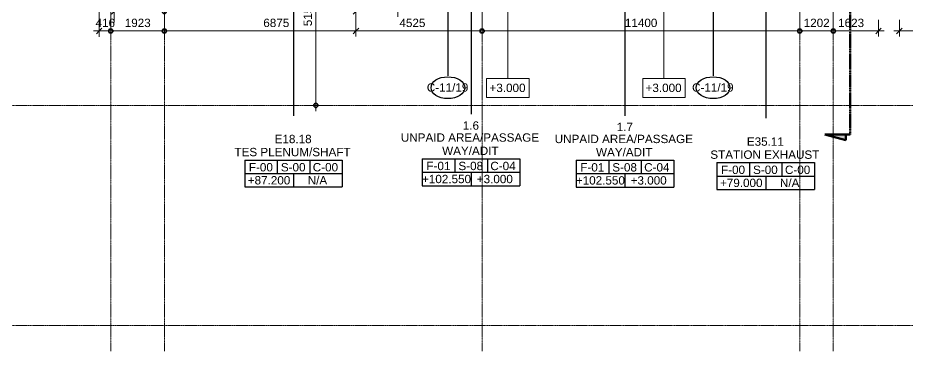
# Model space of a CAD drawing. Header units: millimetres. Extents: x -915437 to -840849, y -5243 to 29956.
# Drawn here: x -898142 to -866228, y -5243 to 6727 of the extents above; entities that cross this region are included whole.
import ezdxf

# ---------------------------------------------------------------- set-up
doc = ezdxf.new("R2010")
doc.units = ezdxf.units.MM
doc.linetypes.add('DPA_Grid _ Level 100', pattern=[10, 5.5, -1.6, 1.3, -1.6])
doc.linetypes.add('DPA_Hidden 50', pattern=[3, 2, -1])
for name, color, linetype, lineweight in [('A-ANNO-DIMS', 1, 'Continuous', 9), ('A-ANNO-DIMS-100', 1, 'Continuous', 9), ('A-ANNO-NOTE', 3, 'Continuous', 25), ('A-DETL', 1, 'Continuous', 70), ('A-ROOM-IDEN', 3, 'Continuous', 25), ('A-ROOM-LINE', 3, 'Continuous', 25), ('G-ANNO-SECL', 3, 'Continuous', 9), ('G-ANNO-TEXT', 3, 'Continuous', 9), ('S-GRID', 251, 'Continuous', 9)]:
    doc.layers.add(name, color=color, linetype=linetype, lineweight=lineweight)
doc.styles.add('Arial_3', font='arial.ttf', dxfattribs={"height": 300})
doc.dimstyles.new('DPA-DIM-3_0_C-C', dxfattribs={"dimscale": 304.8, "dimtxt": 306.07782, "dimasz": 0.492126, "dimexe": 0.656168, "dimexo": 0.0625, "dimgap": 0.164042, "dimtad": 1, "dimdec": 0, "dimzin": 0, "dimdsep": 46, "dimtxsty": 'Arial_3', "dimblk1": 'DOTBLANK', "dimblk2": 'DOTBLANK', "dimsah": 1, "dimcen": 0.09, "dimdle": 0.656168, "dimadec": 8, "dimazin": 0, "dimtfac": 1, "dimtdec": 4, "dimtix": 1, "dimtmove": 0, "dimatfit": 3, "dimfxl": 1.312336, "dimfxlon": 1, "dimtvp": 1, "dimtolj": 1, "dimtzin": 0, "dimarcsym": 2})
doc.dimstyles.new('DPA-DIM-3_0_C-T', dxfattribs={"dimscale": 304.8, "dimtxt": 306.07782, "dimasz": 0.492126, "dimexe": 0.656168, "dimexo": 0.0625, "dimgap": 0.164042, "dimtad": 0, "dimjust": 2, "dimdec": 0, "dimzin": 0, "dimdsep": 46, "dimtxsty": 'Arial_3', "dimblk1": 'DOTBLANK', "dimblk2": 'OBLIQUE', "dimsah": 1, "dimcen": 0.09, "dimdle": 0.656168, "dimadec": 8, "dimazin": 0, "dimtfac": 1, "dimtdec": 4, "dimtix": 1, "dimtmove": 2, "dimatfit": 3, "dimfxl": 1.312336, "dimfxlon": 1, "dimtvp": 1, "dimtolj": 1, "dimtzin": 0, "dimarcsym": 2})

# ---------------------------------------------------------------- blocks, each defined once
blk = doc.blocks.new('Section - AEC_Section Tail - Filled-3249564-4211-01 ENLARGED ENTRANCE 1 GROUND LEVEL - REFLECTED CEILING PLAN')
at = {"layer": 'G-ANNO-SECL'}
blk.add_hatch(color=256, dxfattribs=at).paths.add_polyline_path([(0, 1.54), (-2, 1.54), (0, 9)])
at = {"layer": 'G-ANNO-SECL', "lineweight": 50}
for p, q in [((0, 9), (-2, 1.54)), ((0, 9), (0, 0)), ((0, 1.54), (0, 9)), ((-2, 1.54), (0, 1.54))]:
    blk.add_line(p, q, dxfattribs=at)
blk = doc.blocks.new('DPA_Room Tag Box _Longer_ - Standard-4486008-4211-01 ENLARGED ENTRANCE 1 GROUND LEVEL - REFLECTED CEILING PLAN')
at = {"layer": 'A-ROOM-LINE'}
for p, q in [((-17.5, -2.98), (-17.5, -12.65)), ((-17.5, -2.98), (17.5, -2.98)), ((-5.83, -2.98), (-5.83, -7.81)), ((5.83, -2.98), (5.83, -7.81)), ((17.5, -2.98), (17.5, -12.65)), ((-17.5, -7.81), (17.5, -7.81)), ((0, -7.81), (0, -12.65)), ((-17.5, -12.65), (17.5, -12.65))]:
    blk.add_line(p, q, dxfattribs=at)
blk = doc.blocks.new('DPA_Room Tag Box - Standard-4486259-4211-01 ENLARGED ENTRANCE 1 GROUND LEVEL - REFLECTED CEILING PLAN')
at = {"layer": 'A-ROOM-LINE'}
for p, q in [((-17.5, -2.94), (-17.5, -12.6)), ((-17.5, -2.94), (17.5, -2.94)), ((-5.83, -2.94), (-5.83, -7.77)), ((5.83, -2.94), (5.83, -7.77)), ((17.5, -2.94), (17.5, -12.6)), ((-17.5, -7.77), (17.5, -7.77)), ((0, -7.77), (0, -12.6)), ((-17.5, -12.6), (17.5, -12.6))]:
    blk.add_line(p, q, dxfattribs=at)
blk = doc.blocks.new('DIMBLOCK16-4211-01 ENLARGED ENTRANCE 1 GROUND LEVEL - REFLECTED CEILING PLAN')
at = {"layer": 'A-ANNO-DIMS-100'}
for p, q in [((-881482, 6655), (-881482, 6055)), ((-881482, 6255), (-881482, 6655)), ((-870082, 6655), (-870082, 6055)), ((-870082, 6255), (-870082, 6655)), ((-881682, 6255), (-870082, 6255))]:
    blk.add_line(p, q, dxfattribs=at)
at = {"layer": 'A-ANNO-DIMS-100', "lineweight": 35}
for centre in [(-881482, 6255), (-870082, 6255)]:
    blk.add_circle(centre, 75, dxfattribs=at)
at = {"layer": 'A-ANNO-DIMS-100', "color": 0, "insert": (-876359, 6694), "char_height": 300, "width": 1384.41, "attachment_point": 1, "line_spacing_factor": 0.941778, "style": 'Arial_3'}
blk.add_mtext('11400', dxfattribs=at)
blk = doc.blocks.new('_DotBlank')
at = {"color": 0, "linetype": 'ByBlock', "lineweight": -2}
blk.add_line((-0.5, 0), (-1, 0), dxfattribs=at)
blk.add_circle((0, 0), 0.5, dxfattribs=at)
blk = doc.blocks.new('DIMBLOCK17-4211-01 ENLARGED ENTRANCE 1 GROUND LEVEL - REFLECTED CEILING PLAN')
at = {"layer": 'A-ANNO-DIMS-100'}
for p, q in [((-870082, 6655), (-870082, 6055)), ((-870082, 6255), (-870082, 6655)), ((-868881, 6655), (-868881, 6055)), ((-868881, 6255), (-868881, 6655)), ((-870082, 6255), (-868681, 6255))]:
    blk.add_line(p, q, dxfattribs=at)
at = {"layer": 'A-ANNO-DIMS-100', "lineweight": 35}
for centre in [(-870082, 6255), (-868881, 6255)]:
    blk.add_circle(centre, 75, dxfattribs=at)
at = {"layer": 'A-ANNO-DIMS-100', "color": 0, "insert": (-869943, 6694), "char_height": 300, "width": 1107.53, "attachment_point": 1, "line_spacing_factor": 0.941778, "style": 'Arial_3'}
blk.add_mtext('1202', dxfattribs=at)
blk = doc.blocks.new('DIMBLOCK37-4211-01 ENLARGED ENTRANCE 1 GROUND LEVEL - REFLECTED CEILING PLAN')
at = {"layer": 'A-ANNO-DIMS-100'}
for p, q in [((-884507, 7355), (-884507, 6755)), ((-884507, 6955), (-884507, 7355)), ((-886007, 6555), (-886007, 7155)), ((-884507, 6955), (-886207, 6955)), ((-886007, 6955), (-886007, 6555))]:
    blk.add_line(p, q, dxfattribs=at)
at = {"layer": 'A-ANNO-DIMS-100', "lineweight": 35}
for q in [(-885907, 7055), (-886107, 6855)]:
    blk.add_line((-886007, 6955), q, dxfattribs=at)
at = {"layer": 'A-ANNO-DIMS-100', "color": 0, "insert": (-885725, 7394), "char_height": 300, "width": 1107.53, "attachment_point": 1, "line_spacing_factor": 0.941778, "style": 'Arial_3'}
blk.add_mtext('1500', dxfattribs=at)
blk = doc.blocks.new('_Oblique')
at = {"color": 0, "linetype": 'ByBlock', "lineweight": -2}
blk.add_line((-0.5, -0.5), (0.5, 0.5), dxfattribs=at)
blk = doc.blocks.new('DIMBLOCK54-4211-01 ENLARGED ENTRANCE 1 GROUND LEVEL - REFLECTED CEILING PLAN')
at = {"layer": 'A-ANNO-DIMS-100'}
for p, q in [((-881482, 5855), (-881482, 6455)), ((-881482, 6255), (-881482, 6455)), ((-881482, 6255), (-881282, 6255)), ((-881482, 6255), (-881482, 5855)), ((-881482, 6255), (-881482, 5855))]:
    blk.add_line(p, q, dxfattribs=at)
at = {"layer": 'A-ANNO-DIMS-100', "lineweight": 35}
blk.add_circle((-881482, 6255), 75, dxfattribs=at)
blk = doc.blocks.new('_None')
blk = doc.blocks.new('DIMBLOCK55-4211-01 ENLARGED ENTRANCE 1 GROUND LEVEL - REFLECTED CEILING PLAN')
at = {"layer": 'A-ANNO-DIMS-100'}
for p, q in [((-886007, 6655), (-886007, 6055)), ((-886007, 6255), (-886007, 6655)), ((-881482, 5855), (-881482, 6455)), ((-881482, 6255), (-886207, 6255)), ((-881482, 6255), (-881482, 5855))]:
    blk.add_line(p, q, dxfattribs=at)
at = {"layer": 'A-ANNO-DIMS-100', "lineweight": 35}
for q in [(-886107, 6155), (-885907, 6355)]:
    blk.add_line((-886007, 6255), q, dxfattribs=at)
at = {"layer": 'A-ANNO-DIMS-100', "color": 0, "insert": (-884448, 6694), "char_height": 300, "width": 1107.53, "attachment_point": 1, "line_spacing_factor": 0.941778, "style": 'Arial_3'}
blk.add_mtext('4525', dxfattribs=at)
blk = doc.blocks.new('DIMBLOCK56-4211-01 ENLARGED ENTRANCE 1 GROUND LEVEL - REFLECTED CEILING PLAN')
at = {"layer": 'A-ANNO-DIMS-100'}
for p, q in [((-868881, 6655), (-868881, 6055)), ((-868881, 6255), (-868881, 6655)), ((-868881, 6255), (-868881, 6655)), ((-868881, 6255), (-869081, 6255)), ((-868881, 6255), (-868881, 6055))]:
    blk.add_line(p, q, dxfattribs=at)
at = {"layer": 'A-ANNO-DIMS-100', "lineweight": 35}
blk.add_circle((-868881, 6255), 75, dxfattribs=at)
blk = doc.blocks.new('DIMBLOCK57-4211-01 ENLARGED ENTRANCE 1 GROUND LEVEL - REFLECTED CEILING PLAN')
at = {"layer": 'A-ANNO-DIMS-100'}
for p, q in [((-868881, 6655), (-868881, 6055)), ((-868881, 6255), (-868881, 6655)), ((-867257, 6655), (-867257, 6055)), ((-867257, 6255), (-867257, 6655)), ((-868881, 6255), (-867057, 6255))]:
    blk.add_line(p, q, dxfattribs=at)
at = {"layer": 'A-ANNO-DIMS-100', "lineweight": 35}
for q in [(-867357, 6155), (-867157, 6355)]:
    blk.add_line((-867257, 6255), q, dxfattribs=at)
at = {"layer": 'A-ANNO-DIMS-100', "color": 0, "insert": (-868707, 6694), "char_height": 300, "width": 1107.53, "attachment_point": 1, "line_spacing_factor": 0.941778, "style": 'Arial_3'}
blk.add_mtext('1623', dxfattribs=at)
blk = doc.blocks.new('Ceiling Tags - Ceiling Tags-9510765-4211-01 ENLARGED ENTRANCE 1 GROUND LEVEL - REFLECTED CEILING PLAN')
at = {"layer": 'A-ANNO-NOTE'}
blk.add_ellipse((0, 0), major_axis=(6.05, 0), ratio=0.646436, dxfattribs=at)
blk = doc.blocks.new('DIMBLOCK70-4211-01 ENLARGED ENTRANCE 1 GROUND LEVEL - REFLECTED CEILING PLAN')
at = {"layer": 'A-ANNO-DIMS-100'}
for p, q in [((-892882, 6655), (-892882, 6055)), ((-892882, 6255), (-892882, 6655)), ((-892882, 6255), (-892882, 6655)), ((-892882, 6255), (-893082, 6255)), ((-892882, 6255), (-892882, 6055))]:
    blk.add_line(p, q, dxfattribs=at)
at = {"layer": 'A-ANNO-DIMS-100', "lineweight": 35}
blk.add_circle((-892882, 6255), 75, dxfattribs=at)
blk = doc.blocks.new('DIMBLOCK71-4211-01 ENLARGED ENTRANCE 1 GROUND LEVEL - REFLECTED CEILING PLAN')
at = {"layer": 'A-ANNO-DIMS-100'}
for p, q in [((-892882, 6655), (-892882, 6055)), ((-892882, 6255), (-892882, 6655)), ((-886007, 6655), (-886007, 6055)), ((-886007, 6255), (-886007, 6655)), ((-892882, 6255), (-885807, 6255))]:
    blk.add_line(p, q, dxfattribs=at)
at = {"layer": 'A-ANNO-DIMS-100', "lineweight": 35}
for q in [(-886107, 6155), (-885907, 6355)]:
    blk.add_line((-886007, 6255), q, dxfattribs=at)
at = {"layer": 'A-ANNO-DIMS-100', "color": 0, "insert": (-889333, 6694), "char_height": 300, "width": 1107.53, "attachment_point": 1, "line_spacing_factor": 0.941778, "style": 'Arial_3'}
blk.add_mtext('6875', dxfattribs=at)
blk = doc.blocks.new('DIMBLOCK73-4211-01 ENLARGED ENTRANCE 1 GROUND LEVEL - REFLECTED CEILING PLAN')
at = {"layer": 'A-ANNO-DIMS-100'}
for p, q in [((-866507, 6655), (-866507, 6055)), ((-866507, 6255), (-866507, 6655)), ((-858682, 5855), (-858682, 6455)), ((-858682, 6255), (-866707, 6255)), ((-858682, 6255), (-858682, 5855))]:
    blk.add_line(p, q, dxfattribs=at)
at = {"layer": 'A-ANNO-DIMS-100', "lineweight": 35}
for q in [(-866607, 6155), (-866407, 6355)]:
    blk.add_line((-866507, 6255), q, dxfattribs=at)
at = {"layer": 'A-ANNO-DIMS-100', "color": 0, "insert": (-863154, 6694), "char_height": 300, "width": 1107.53, "attachment_point": 1, "line_spacing_factor": 0.941778, "style": 'Arial_3'}
blk.add_mtext('7825', dxfattribs=at)
blk = doc.blocks.new('DIMBLOCK78-4211-01 ENLARGED ENTRANCE 1 GROUND LEVEL - REFLECTED CEILING PLAN')
at = {"layer": 'A-ANNO-DIMS-100'}
for p, q in [((-894805, 6810), (-894805, 6055)), ((-894805, 6255), (-894805, 6810)), ((-894805, 6255), (-894805, 6810)), ((-894805, 6255), (-894605, 6255)), ((-894805, 6255), (-894805, 6055))]:
    blk.add_line(p, q, dxfattribs=at)
at = {"layer": 'A-ANNO-DIMS-100', "lineweight": 35}
blk.add_circle((-894805, 6255), 75, dxfattribs=at)
blk = doc.blocks.new('DIMBLOCK79-4211-01 ENLARGED ENTRANCE 1 GROUND LEVEL - REFLECTED CEILING PLAN')
at = {"layer": 'A-ANNO-DIMS-100'}
for p, q in [((-895222, 6810), (-895222, 6055)), ((-895222, 6255), (-895222, 6810)), ((-894805, 6810), (-894805, 6055)), ((-894805, 6255), (-894805, 6810)), ((-894805, 6255), (-895422, 6255))]:
    blk.add_line(p, q, dxfattribs=at)
at = {"layer": 'A-ANNO-DIMS-100', "lineweight": 35}
for q in [(-895322, 6155), (-895122, 6355)]:
    blk.add_line((-895222, 6255), q, dxfattribs=at)
at = {"layer": 'A-ANNO-DIMS-100', "color": 0, "insert": (-895352, 6694), "char_height": 300, "width": 830.65, "attachment_point": 1, "line_spacing_factor": 0.941778, "style": 'Arial_3'}
blk.add_mtext('416', dxfattribs=at)
blk = doc.blocks.new('DIMBLOCK80-4211-01 ENLARGED ENTRANCE 1 GROUND LEVEL - REFLECTED CEILING PLAN')
at = {"layer": 'A-ANNO-DIMS-100'}
for p, q in [((-894805, 6655), (-894805, 6055)), ((-894805, 6255), (-894805, 6655)), ((-892882, 6655), (-892882, 6055)), ((-892882, 6255), (-892882, 6655)), ((-895005, 6255), (-892682, 6255))]:
    blk.add_line(p, q, dxfattribs=at)
at = {"layer": 'A-ANNO-DIMS-100', "lineweight": 35}
for centre in [(-894805, 6255), (-892882, 6255)]:
    blk.add_circle(centre, 75, dxfattribs=at)
at = {"layer": 'A-ANNO-DIMS-100', "color": 0, "insert": (-894305, 6694), "char_height": 300, "width": 1107.53, "attachment_point": 1, "line_spacing_factor": 0.941778, "style": 'Arial_3'}
blk.add_mtext('1923', dxfattribs=at)
blk = doc.blocks.new('DIMBLOCK81-4211-01 ENLARGED ENTRANCE 1 GROUND LEVEL - REFLECTED CEILING PLAN')
at = {"layer": 'A-ANNO-DIMS-100'}
for p, q in [((-887848, 3579), (-887248, 3579)), ((-887448, 3579), (-887848, 3579)), ((-887448, 3579), (-887848, 3579)), ((-887448, 3579), (-887448, 3379)), ((-887448, 3579), (-887248, 3579))]:
    blk.add_line(p, q, dxfattribs=at)
at = {"layer": 'A-ANNO-DIMS-100', "lineweight": 35}
blk.add_circle((-887448, 3579), 75, dxfattribs=at)
blk = doc.blocks.new('DIMBLOCK82-4211-01 ENLARGED ENTRANCE 1 GROUND LEVEL - REFLECTED CEILING PLAN')
at = {"layer": 'A-ANNO-DIMS-100'}
for p, q in [((-887448, 3579), (-887448, 8937)), ((-887848, 8737), (-887248, 8737)), ((-887448, 8737), (-887848, 8737)), ((-887848, 3579), (-887248, 3579)), ((-887448, 3579), (-887848, 3579))]:
    blk.add_line(p, q, dxfattribs=at)
at = {"layer": 'A-ANNO-DIMS-100', "lineweight": 35}
for q in [(-887548, 8837), (-887348, 8637)]:
    blk.add_line((-887448, 8737), q, dxfattribs=at)
at = {"layer": 'A-ANNO-DIMS-100', "color": 0, "insert": (-887888, 6424), "char_height": 300, "width": 1107.53, "attachment_point": 1, "rotation": 90, "line_spacing_factor": 0.941778, "style": 'Arial_3'}
blk.add_mtext('5158', dxfattribs=at)
blk = doc.blocks.new('DIMBLOCK87-4211-01 ENLARGED ENTRANCE 1 GROUND LEVEL - REFLECTED CEILING PLAN')
at = {"layer": 'A-ANNO-DIMS-100'}
for p, q in [((-892882, 6555), (-892882, 7155)), ((-892882, 6955), (-892882, 7155)), ((-892882, 6955), (-892682, 6955)), ((-892882, 6955), (-892882, 6555)), ((-892882, 6955), (-892882, 6555))]:
    blk.add_line(p, q, dxfattribs=at)
at = {"layer": 'A-ANNO-DIMS-100', "lineweight": 35}
blk.add_circle((-892882, 6955), 75, dxfattribs=at)
blk = doc.blocks.new('DIMBLOCK88-4211-01 ENLARGED ENTRANCE 1 GROUND LEVEL - REFLECTED CEILING PLAN')
at = {"layer": 'A-ANNO-DIMS-100'}
for p, q in [((-894681, 6555), (-894681, 7155)), ((-892882, 6555), (-892882, 7155)), ((-892882, 6955), (-894881, 6955)), ((-894681, 6955), (-894681, 6555)), ((-892882, 6955), (-892882, 6555))]:
    blk.add_line(p, q, dxfattribs=at)
at = {"layer": 'A-ANNO-DIMS-100', "lineweight": 35}
for q in [(-894581, 7055), (-894781, 6855)]:
    blk.add_line((-894681, 6955), q, dxfattribs=at)
at = {"layer": 'A-ANNO-DIMS-100', "color": 0, "insert": (-894321, 7394), "char_height": 300, "width": 1107.53, "attachment_point": 1, "line_spacing_factor": 0.941778, "style": 'Arial_3'}
blk.add_mtext('1799', dxfattribs=at)

msp = doc.modelspace()

# ---------------------------------------------------------------- linework, layer by layer
at = {"layer": 'A-ANNO-NOTE'}
for p, q in [((-882706.2, 10808), (-882706.2, 4639.4)), ((-873188.3, 10808), (-873188.3, 4639.4))]:
    msp.add_line(p, q, dxfattribs=at)
at = {"layer": 'A-DETL', "color": 8, "linetype": 'DPA_Hidden 50', "lineweight": 9}
for p, q in [((-895221.6, 11441.7), (-895221.6, 6041.7)), ((-894681.4, 10651.5), (-894681.4, 6652))]:
    msp.add_line(p, q, dxfattribs=at)
at = {"layer": 'A-ROOM-IDEN'}
for p, q in [((-871305, 14712.9), (-871305, 3120.3)), ((-888248.4, 14483.9), (-888248.4, 3212.8)), ((-881877.6, 11182.5), (-881877.6, 3262.8)), ((-876357.1, 11130.6), (-876357.1, 3212.8))]:
    msp.add_line(p, q, dxfattribs=at)
at = {"layer": 'G-ANNO-SECL', "linetype": 'DPA_Grid _ Level 100', "lineweight": 50}
msp.add_line((-868278.4, 28145.2), (-868278.4, 2536), dxfattribs=at)
at = {"layer": 'G-ANNO-TEXT', "color": 50}
for p, q in [((-874955.1, 9960.8), (-874955.1, 4547.7)), ((-880555.1, 9807), (-880555.1, 4547.7))]:
    msp.add_line(p, q, dxfattribs=at)
at = {"layer": 'G-ANNO-TEXT', "color": 50, "flags": 128}
for points in [[(-881319.8, 4547.7), (-879790.4, 4547.7), (-879790.4, 3865.3), (-881319.8, 3865.3)], [(-875719.8, 4547.7), (-874190.4, 4547.7), (-874190.4, 3865.3), (-875719.8, 3865.3)]]:
    msp.add_lwpolyline(points, close=True, dxfattribs=at)
at = {"layer": 'S-GRID', "linetype": 'DPA_Grid _ Level 100'}
for p, q in [((-894805.4, -5243.1), (-894805.4, 26301)), ((-892882.4, -5243.1), (-892882.4, 26301)), ((-881482.4, -5243.1), (-881482.4, 26301)), ((-870082.4, -5243.1), (-870082.4, 26301)), ((-868880.5, -5243.1), (-868880.5, 26301)), ((-841739.4, 3579), (-911783.9, 3579)), ((-841739.4, -4321), (-911783.9, -4321))]:
    msp.add_line(p, q, dxfattribs=at)

# ---------------------------------------------------------------- block references
at = {"layer": 'A-ANNO-NOTE', "xscale": 100, "yscale": 100, "zscale": 100}
for p in [(-882710.2, 4217.4), (-873192.4, 4217.4)]:
    msp.add_blockref('Ceiling Tags - Ceiling Tags-9510765-4211-01 ENLARGED ENTRANCE 1 GROUND LEVEL - REFLECTED CEILING PLAN', p, dxfattribs=at)
at = {"layer": 'A-ROOM-IDEN', "xscale": 99.99999999999993, "yscale": 99.99999999999993, "zscale": 99.99999999999993}
for name, p in [('DPA_Room Tag Box - Standard-4486259-4211-01 ENLARGED ENTRANCE 1 GROUND LEVEL - REFLECTED CEILING PLAN', (-888248.4, 1912.8)), ('DPA_Room Tag Box _Longer_ - Standard-4486008-4211-01 ENLARGED ENTRANCE 1 GROUND LEVEL - REFLECTED CEILING PLAN', (-881877.1, 1962.8)), ('DPA_Room Tag Box _Longer_ - Standard-4486008-4211-01 ENLARGED ENTRANCE 1 GROUND LEVEL - REFLECTED CEILING PLAN', (-876356.6, 1912.8)), ('DPA_Room Tag Box - Standard-4486259-4211-01 ENLARGED ENTRANCE 1 GROUND LEVEL - REFLECTED CEILING PLAN', (-871304.9, 1820.3))]:
    msp.add_blockref(name, p, dxfattribs=at)
at = {"layer": 'G-ANNO-SECL', "lineweight": 25, "xscale": 99.99999999999993, "yscale": 99.99999999999993, "zscale": 99.99999999999993, "rotation": 89.99999999999947}
msp.add_blockref('Section - AEC_Section Tail - Filled-3249564-4211-01 ENLARGED ENTRANCE 1 GROUND LEVEL - REFLECTED CEILING PLAN', (-868278.4, 2536), dxfattribs=at)

# ---------------------------------------------------------------- texts
at = {"layer": 'A-ANNO-NOTE', "lineweight": 9, "char_height": 300, "width": 1835.864, "attachment_point": 1, "style": 'Arial_3'}
for insert in [(-883466.7, 4373.6), (-873948.8, 4373.6)]:
    msp.add_mtext('C-11/19', dxfattribs=dict(at, insert=insert))
at = {"layer": 'A-ROOM-IDEN', "lineweight": 9, "char_height": 300, "attachment_point": 1, "style": 'Arial_3'}
for s, insert, width in [('1.6', (-882174.2, 3008.6), 721.519), ('1.7', (-876653.7, 2958.6), 721.519), ('UNPAID AREA/PASSAGE', (-884397.6, 2578.2), 6100.842), ('E18.18', (-888926, 2525.3), 1643.459), ('UNPAID AREA/PASSAGE', (-878877.1, 2528.2), 6100.842), ('E35.11', (-871982.5, 2432.8), 1643.459), ('TES PLENUM/SHAFT', (-890368.4, 2056.5), 5130.8), ('WAY/ADIT', (-882915.9, 2101.9), 2517.299), ('WAY/ADIT', (-877395.4, 2051.9), 2517.299), ('STATION EXHAUST', (-873292.5, 1964), 4810.125), ('F-00', (-889851.1, 1512.2), 1058.227), ('S-00', (-888702.9, 1512.2), 1090.295), ('C-00', (-887557.9, 1512.2), 1114.346), ('F-01', (-883479.8, 1557.9), 1058.227), ('S-08', (-882331.6, 1557.9), 1090.295), ('C-04', (-881186.5, 1557.9), 1114.346), ('F-01', (-877959.2, 1507.9), 1058.227), ('S-08', (-876811, 1507.9), 1090.295), ('C-04', (-875666, 1507.9), 1114.346), ('F-00', (-872907.6, 1419.7), 1058.227), ('S-00', (-871759.4, 1419.7), 1090.295), ('C-00', (-870614.4, 1419.7), 1114.346), ('+87.200', (-889890.2, 1043.5), 1883.966), ('N/A', (-887739.3, 1043.5), 857.806), ('+102.550', (-883637.8, 1089.2), 2172.573), ('+3.000', (-881672, 1089.2), 1595.358), ('+102.550', (-878117.3, 1039.2), 2172.573), ('+3.000', (-876151.5, 1039.2), 1595.358), ('N/A', (-870795.9, 951), 857.806), ('+79.000', (-872946.7, 951), 1883.966)]:
    msp.add_mtext(s, dxfattribs=dict(at, insert=insert, width=width))
at = {"layer": 'G-ANNO-TEXT', "color": 7, "char_height": 300, "width": 1595.358, "attachment_point": 1, "style": 'Arial_3'}
for insert in [(-881216.6, 4360.9), (-875616.6, 4360.9)]:
    msp.add_mtext('+3.000', dxfattribs=dict(at, insert=insert))

# ---------------------------------------------------------------- dimensions: what is measured, and where the dimension line sits
at = {"layer": 'A-ANNO-DIMS'}
dim = msp.add_linear_dim(base=(-887448.1, 8737), p1=(-887848.1, 3579), p2=(-887848.1, 8737), angle=90, dimstyle='DPA-DIM-3_0_C-T', override={"dimpost": '<>', "dimfxl": 5157.999996}, dxfattribs=at)
dim.commit()
dim.dimension.update_dxf_attribs({"geometry": 'DIMBLOCK82-4211-01 ENLARGED ENTRANCE 1 GROUND LEVEL - REFLECTED CEILING PLAN', "text_midpoint": (-887687.6, 6977.5), "dimtype": 160, "text_rotation": 90})
for base, p1, p2, override, picture, middle in [((-894681.4, 6955), (-892882.4, 6555), (-894681.4, 6555), {"dimpost": '<>', "dimfxl": 1799}, 'DIMBLOCK88-4211-01 ENLARGED ENTRANCE 1 GROUND LEVEL - REFLECTED CEILING PLAN', (-893767.1, 7194.5)), ((-886007.4, 6955), (-884507.4, 7355), (-886007.4, 6555), {"dimpost": '<>', "dimfxl": 1700}, 'DIMBLOCK37-4211-01 ENLARGED ENTRANCE 1 GROUND LEVEL - REFLECTED CEILING PLAN', (-885171.6, 7194.5)), ((-895221.6, 6255), (-894805.4, 6809.6), (-895221.6, 6809.6), {"dimpost": '<>', "dimfxl": 416.187717}, 'DIMBLOCK79-4211-01 ENLARGED ENTRANCE 1 GROUND LEVEL - REFLECTED CEILING PLAN', (-894936.4, 6494.5)), ((-886007.4, 6255), (-892882.4, 6655), (-886007.4, 6655), {"dimpost": '<>', "dimfxl": 6875}, 'DIMBLOCK71-4211-01 ENLARGED ENTRANCE 1 GROUND LEVEL - REFLECTED CEILING PLAN', (-888779.3, 6494.5)), ((-886007.4, 6255), (-881482.4, 5855), (-886007.4, 6655), {"dimpost": '<>', "dimfxl": 4595.174099}, 'DIMBLOCK55-4211-01 ENLARGED ENTRANCE 1 GROUND LEVEL - REFLECTED CEILING PLAN', (-883894.6, 6494.5)), ((-867257.4, 6255), (-868880.5, 6655), (-867257.4, 6655), {"dimpost": '<>', "dimfxl": 1623.138815}, 'DIMBLOCK57-4211-01 ENLARGED ENTRANCE 1 GROUND LEVEL - REFLECTED CEILING PLAN', (-868152.9, 6494.5)), ((-866507.4, 6255), (-858682.4, 5855), (-866507.4, 6655), {"dimpost": '<>', "dimfxl": 7865.788263}, 'DIMBLOCK73-4211-01 ENLARGED ENTRANCE 1 GROUND LEVEL - REFLECTED CEILING PLAN', (-862600.4, 6494.5))]:
    dim = msp.add_linear_dim(base=base, p1=p1, p2=p2, dimstyle='DPA-DIM-3_0_C-T', override=override, dxfattribs=at)
    dim.commit()
    dim.dimension.update_dxf_attribs({"geometry": picture, "text_midpoint": middle, "dimtype": 160})
for base, p1, p2, picture, middle in [((-892882.4, 6955), (-892882.4, 6813.6), (-892882.4, 6813.6), 'DIMBLOCK87-4211-01 ENLARGED ENTRANCE 1 GROUND LEVEL - REFLECTED CEILING PLAN', (-892882.4, 6955)), ((-894805.4, 6255), (-894805.4, 6113.6), (-894805.4, 6113.6), 'DIMBLOCK78-4211-01 ENLARGED ENTRANCE 1 GROUND LEVEL - REFLECTED CEILING PLAN', (-894805.4, 6255)), ((-892882.4, 6255), (-892882.4, 6396.4), (-892882.4, 6396.4), 'DIMBLOCK70-4211-01 ENLARGED ENTRANCE 1 GROUND LEVEL - REFLECTED CEILING PLAN', (-892882.4, 6255)), ((-881482.4, 6255), (-881482.4, 6113.6), (-881482.4, 6113.6), 'DIMBLOCK54-4211-01 ENLARGED ENTRANCE 1 GROUND LEVEL - REFLECTED CEILING PLAN', (-881482.4, 6255)), ((-868880.5, 6255), (-868880.5, 6396.4), (-868880.5, 6396.4), 'DIMBLOCK56-4211-01 ENLARGED ENTRANCE 1 GROUND LEVEL - REFLECTED CEILING PLAN', (-868880.5, 6255))]:
    dim = msp.add_linear_dim(base=base, p1=p1, p2=p2, text=' ', dimstyle='DPA-DIM-3_0_C-T', override={"dimpost": '<>', "dimblk": 'None', "dimse1": 1, "dimse2": 1, "dimsd1": 1, "dimsd2": 1, "dimfxl": 0}, dxfattribs=at)
    dim.commit()
    dim.dimension.update_dxf_attribs({"geometry": picture, "text_midpoint": middle})
for base, p1, p2, override, picture, middle in [((-892882.4, 6255), (-894805.4, 6655), (-892882.4, 6655), {"dimpost": '<>', "dimfxl": 1922.999881}, 'DIMBLOCK80-4211-01 ENLARGED ENTRANCE 1 GROUND LEVEL - REFLECTED CEILING PLAN', (-893843.9, 6458.3)), ((-870082.4, 6255), (-881482.4, 6655), (-870082.4, 6655), {"dimpost": '<>', "dimfxl": 11400}, 'DIMBLOCK16-4211-01 ENLARGED ENTRANCE 1 GROUND LEVEL - REFLECTED CEILING PLAN', (-875782.4, 6458.2)), ((-868880.5, 6255), (-870082.4, 6655), (-868880.5, 6655), {"dimpost": '<>', "dimfxl": 1201.861185}, 'DIMBLOCK17-4211-01 ENLARGED ENTRANCE 1 GROUND LEVEL - REFLECTED CEILING PLAN', (-869481.4, 6458.2))]:
    dim = msp.add_linear_dim(base=base, p1=p1, p2=p2, dimstyle='DPA-DIM-3_0_C-C', override=override, dxfattribs=at)
    dim.commit()
    dim.dimension.update_dxf_attribs({"geometry": picture, "text_midpoint": middle})
dim = msp.add_linear_dim(base=(-887448.1, 3579), p1=(-887589.5, 3579), p2=(-887589.5, 3579), angle=90, text=' ', dimstyle='DPA-DIM-3_0_C-T', override={"dimpost": '<>', "dimblk": 'None', "dimse1": 1, "dimse2": 1, "dimsd1": 1, "dimsd2": 1, "dimfxl": 0}, dxfattribs=at)
dim.commit()
dim.dimension.update_dxf_attribs({"geometry": 'DIMBLOCK81-4211-01 ENLARGED ENTRANCE 1 GROUND LEVEL - REFLECTED CEILING PLAN', "text_midpoint": (-887448.1, 3579)})

doc.saveas('drawing.dxf')
